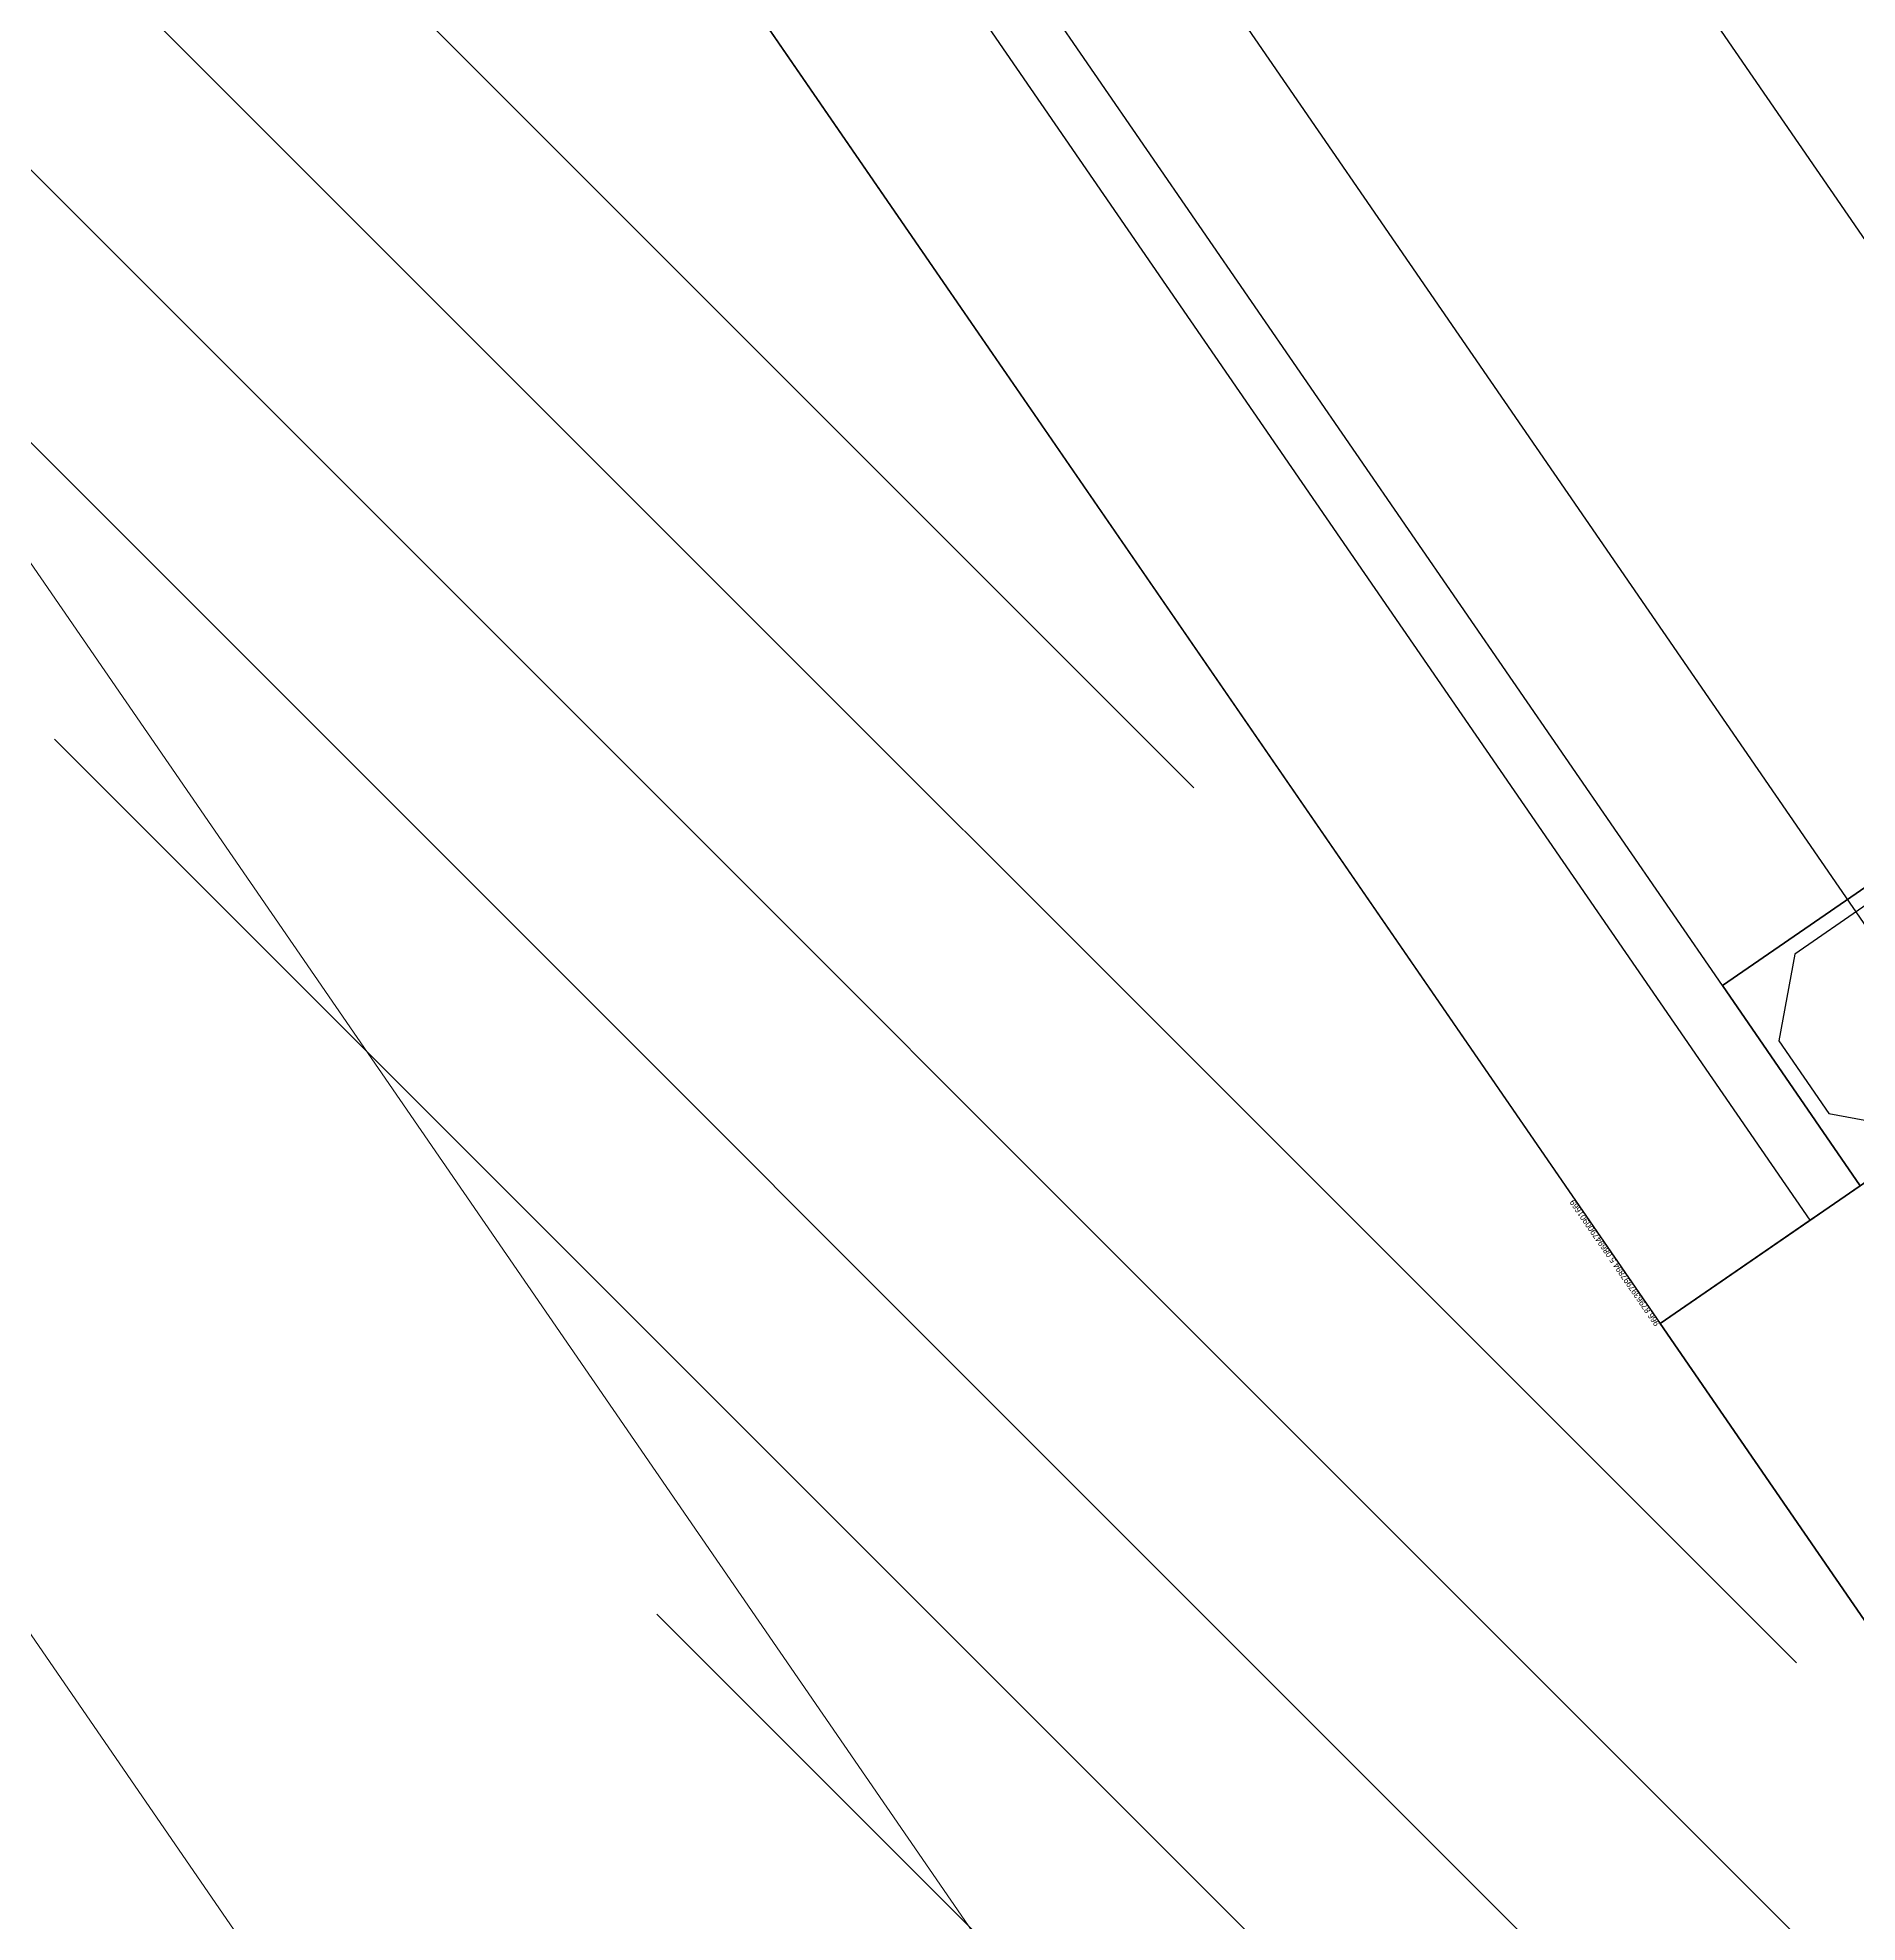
# Model space of a CAD drawing. Header units: millimetres. Extents: x 8159 to 14952, y 6817 to 11888.
# Drawn here: x 8760.55 to 8790.51, y 8010.31 to 8041.34 of the extents above; entities that cross this region are included whole.
import ezdxf

# ---------------------------------------------------------------- set-up
doc = ezdxf.new("R2010")
doc.units = ezdxf.units.MM
doc.header["$LTSCALE"] = 5
for name, color, linetype in [('200-EquipBorder-2d', 9, 'Continuous'), ('200-EquipInternal-2d', 252, 'Continuous'), ('200-EquipSteel-3d', 9, 'Continuous')]:
    doc.layers.add(name, color=color, linetype=linetype)
doc.layers.add('200-InsPoint-3D', color=3, linetype='Continuous', plot=False)
for name, color, linetype, lineweight in [('3-YANGIN-DOLABI', 7, 'Continuous', 0), ('A-DUVAR', 5, 'Continuous', 18), ('anted', 10, 'Continuous', 0), ('FIBROBETON', 1, 'Continuous', 18), ('SİYAH', 253, 'Continuous', 5), ('YAZI', 250, 'Continuous', 30)]:
    doc.layers.add(name, color=color, linetype=linetype, lineweight=lineweight)

# ---------------------------------------------------------------- blocks, each defined once
blk = doc.blocks.new('A$C23C11219')
at = {"layer": 'FIBROBETON'}
blk.add_lwpolyline([(4170.990747755426, 707.80850754319), (4330.647340640495, -537.5282950992986, 0.0791181024765921), (6057.442217657468, 175.6914482803604), (5734.14981339181, 708.9886360769177, 0.2883040703584448), (5090.272659662144, 1000.52753596257, -0.0322071867154459)], format="xyb", close=True, dxfattribs=at)
blk.add_lwpolyline([(6041.302802437809, 289.1206434467585), (5825.076238739701, 645.8039951915688)], dxfattribs=at)
blk = doc.blocks.new('TLP1810E')
at = {"layer": '200-EquipBorder-2d'}
blk.add_lwpolyline([(4.547473508864641e-13, -700), (1800, -700), (1800, 1.4210854715202e-14), (4.547473508864641e-13, 1.4210854715202e-14)], close=True, dxfattribs=at)
at = {"layer": '200-EquipSteel-3d', "elevation": 900}
blk.add_lwpolyline([(29.99999999999818, -700), (-1.818989403545856e-12, -699.9999999999989), (-1.818989403545856e-12, 1.4210854715202e-14), (1799.999999999997, 1.4210854715202e-14), (1799.999999999997, -700), (1769.999999999998, -700), (1769.999999999998, -29.99999999999999), (29.99999999999818, -29.99999999999999), (29.99999999999818, -700)], dxfattribs=at)
at = {"layer": '200-EquipSteel-3d', "elevation": 860}
blk.add_lwpolyline([(1799.999999999997, -700), (1799.999999999997, 1.4210854715202e-14), (-1.818989403545856e-12, 1.4210854715202e-14), (-1.818989403545856e-12, -700)], close=True, dxfattribs=at)
at = {"layer": '200-EquipSteel-3d', "invisible_edges": 15}
for points in [[(29.99999999999773, -30, 1000), (-2.273736754432321e-12, 0, 1000), (1799.999999999998, 0, 1000), (1769.999999999998, -30, 1000)], [(59.99999999999773, -60, 900), (-2.273736754432321e-12, 0, 900), (1799.999999999998, 0, 900), (1739.999999999998, -60, 900)], [(1739.999999999998, -60, 900), (1799.999999999998, 0, 900), (1799.999999999998, -699.9999999999998, 900), (1739.999999999998, -639.9999999999998, 900)], [(1799.999999999998, 0, 1000), (1769.999999999998, -30, 1000), (1769.999999999998, -699.9999999999998, 1000), (1799.999999999998, -699.9999999999998, 1000)]]:
    blk.add_3dface(points, dxfattribs=at)
at = {"layer": '200-InsPoint-3D'}
blk.add_point((1800, 0), dxfattribs=at)
blk.add_attdef('DISTANG', (0, 0), '', height=1, dxfattribs=at)
blk = doc.blocks.new('LG716P')
at = {"layer": '200-EquipBorder-2d'}
for points in [[(0, -700), (700, -700), (700, 0), (0, 0)], [(99.99999999999773, -628.9999999999998), (74.99999999999886, -622.3012701892219), (56.69872981077674, -604.0000000000009), (49.99999999999886, -579.0000000000009), (49.99999999999886, -178.9999999999975), (56.69872981077674, -153.9999999999975), (74.99999999999886, -135.6987298107765), (99.99999999999773, -128.9999999999986), (599.9999999999978, -128.9999999999986), (624.9999999999967, -135.6987298107765), (643.3012701892187, -153.9999999999975), (649.9999999999966, -178.9999999999975), (649.9999999999966, -579.0000000000009), (643.3012701892187, -604.0000000000009), (624.9999999999967, -622.3012701892219), (599.9999999999978, -628.9999999999998)]]:
    blk.add_lwpolyline(points, close=True, dxfattribs=at)
at = {"layer": '200-EquipInternal-2d'}
blk.add_line((0, -30), (700, -30), dxfattribs=at)
blk.add_lwpolyline([(19.99999999999787, -65.00000000000114), (19.99999999999773, -680), (679.9999999999977, -680), (679.9999999999977, -65.00000000000114)], close=True, dxfattribs=at)
at = {"layer": '200-EquipSteel-3d'}
blk.add_line((39.99999999999773, -40, 570), (659.9999999999977, -40, 570), dxfattribs=at)
at = {"layer": '200-EquipSteel-3d', "extrusion": (1, 0, 0)}
blk.add_lwpolyline([(-45, 900), (-34.39339828220227, 904.3933982822016), (-30, 914.9999999999999), (-30, 1000), (0, 1000), (0, 850)], dxfattribs=at)
at = {"layer": '200-EquipSteel-3d'}
blk.add_lwpolyline([(12.75126265846893, -42.5), (2.499999999997726, -52.75126265847121), (2.499999999997726, -67.2487373415288), (12.75126265846893, -77.5), (27.24873734152709, -77.5), (37.49999999999773, -67.2487373415288), (37.49999999999773, -52.75126265847121), (27.24873734152709, -42.5)], close=True, dxfattribs=at)
for points, elevation in [([(19.99999999999787, -65.00000000000114), (19.99999999999773, -680), (679.9999999999977, -680), (679.9999999999977, -65.00000000000114)], 879.9999999999998), ([(99.99999999999773, -628.9999999999998), (74.99999999999886, -622.3012701892219), (56.69872981077674, -604.0000000000009), (49.99999999999886, -579.0000000000009), (49.99999999999886, -178.9999999999975), (56.69872981077674, -153.9999999999975), (74.99999999999886, -135.6987298107765), (99.99999999999773, -128.9999999999986), (599.9999999999978, -128.9999999999986), (624.9999999999967, -135.6987298107765), (643.3012701892187, -153.9999999999975), (649.9999999999966, -178.9999999999975), (649.9999999999966, -579.0000000000009), (643.3012701892187, -604.0000000000009), (624.9999999999967, -622.3012701892219), (599.9999999999978, -628.9999999999998)], 599.9999999999998)]:
    blk.add_lwpolyline(points, close=True, dxfattribs=dict(at, elevation=elevation))
blk.add_polyline3d([(-2.273736754432321e-12, -45, 900), (0, -700, 900), (-2.273736754432321e-12, -700, 850), (-2.273736754432321e-12, 0, 850)], dxfattribs=at)
at = {"layer": '200-EquipSteel-3d', "invisible_edges": 15}
for points in [[(-2.273736754432321e-12, 0, 850), (-2.273736754432321e-12, -700, 850), (0, -700, 900), (-2.273736754432321e-12, 0, 900)], [(-2.273736754432321e-12, 0, 900), (-2.273736754432321e-12, 0, 1000), (-2.273736754432321e-12, -30, 1000), (-2.273736754432321e-12, -30, 900)], [(-2.273736754432321e-12, -30, 900), (-2.273736754432321e-12, -30, 914.9999999999999), (-2.273736754432321e-12, -34.39339828220227, 904.3933982822016), (-2.273736754432321e-12, -45, 900)], [(19.99999999999773, -65.00000000000114, 899.9999999999998), (-2.273736754432321e-12, -45, 900), (699.9999999999977, -45, 900), (679.9999999999977, -65.00000000000114, 899.9999999999998)], [(49.99999999999773, -128.9999999999998, 879.9999999999998), (19.99999999999773, -65.00000000000114, 879.9999999999998), (679.9999999999977, -65.00000000000114, 879.9999999999998), (649.9999999999977, -128.9999999999986, 879.9999999999998)], [(49.99999999999773, -128.9999999999986, 599.9999999999998), (49.99999999999773, -628.9999999999998, 599.9999999999998), (649.9999999999977, -628.9999999999998, 599.9999999999998), (649.9999999999977, -128.9999999999986, 599.9999999999998)]]:
    blk.add_3dface(points, dxfattribs=at)
at = {"layer": '200-InsPoint-3D'}
blk.add_point((0, 0), dxfattribs=at)
blk.add_attdef('DISTANG', (0, 0), '', height=1, dxfattribs=at)
at = {"layer": '200-EquipSteel-3d'}
mesh = blk.add_polymesh((6, 3), dxfattribs=at)
for k, corner in enumerate([(39.99999999999773, -80, 849.9999999999998), (39.99999999999773, -80, 49.99999999999972), (39.99999999999773, -80, 49.99999999999972), (-2.273736754432321e-12, -80, 849.9999999999998), (-2.273736754432321e-12, -80, 49.99999999999972), (-2.273736754432321e-12, -80, 49.99999999999972), (-2.273736754432321e-12, -40, 849.9999999999998), (-2.273736754432321e-12, -40, 49.99999999999972), (-2.273736754432321e-12, -80, 49.99999999999972), (39.99999999999773, -40, 849.9999999999998), (39.99999999999773, -40, 49.99999999999972), (39.99999999999773, -80, 49.99999999999972), (39.99999999999773, -40, 849.9999999999998), (39.99999999999773, -40, 849.9999999999998), (39.99999999999773, -80, 849.9999999999998), (-2.273736754432321e-12, -40, 849.9999999999998), (-2.273736754432321e-12, -40, 849.9999999999998), (-2.273736754432321e-12, -80, 849.9999999999998)]):
    mesh.set_mesh_vertex(divmod(k, 3), corner)

msp = doc.modelspace()

# ---------------------------------------------------------------- hatches: boundary and pattern name
at = {"layer": 'SİYAH', "extrusion": (-1e-16, 0.0106729769486166, 0.9999430421594294)}
h = msp.add_hatch(dxfattribs=at)
h.set_pattern_fill('ANSI31', color=256, scale=0.9999999999999988, angle=-89.9999999999992, style=0)
h.set_pattern_definition([(315.0000000000007, (93577.5510261486, 99433.08740800693), (2.245064030267255, 2.245064030267324), [])])
h.paths.add_polyline_path([(8660.343497131404, 8202.66799134994), (8955.199473797815, 7774.349681675348), (8942.844060751702, 7765.844167672011), (8647.988084085291, 8194.162477346617)])

# ---------------------------------------------------------------- linework, layer by layer
at = {"layer": 'A-DUVAR', "extrusion": (0, 0.0106729769486166, 0.9999430421594294)}
for p, q in [((8660.343497131491, 8204.526650420288, 130.361655980135), (8955.199473797582, 7776.232736832157, 134.9330874259504)), ((8647.988084085408, 8196.021620872663, 130.4524351350257), (8942.868117508804, 7767.692763571293, 135.0242395555391))]:
    msp.add_line(p, q, dxfattribs=at)
at = {"layer": 'anted', "ltscale": 3, "extrusion": (0, 0.0106729769486166, 0.9999430421594294), "elevation": 217.9209546759566}
msp.add_lwpolyline([(11856.75959861381, 9414.67589716946), (11856.75959861369, 7096.247820244042), (8385.900081329082, 7096.247820244027), (8385.900081329082, 9414.67589716943)], close=True, dxfattribs=at)
msp.add_lwpolyline([(11856.75959861381, 9414.67589716946), (11856.75959861369, 7096.247820244042), (8385.900081329082, 7096.247820244027), (8385.900081329082, 9414.67589716943)], close=True, dxfattribs=at)
msp.add_lwpolyline([(11856.75959861381, 9414.67589716946), (11856.75959861369, 7096.247820244042), (8385.900081329082, 7096.247820244027), (8385.900081329082, 9414.67589716943)], close=True, dxfattribs=at)
msp.add_lwpolyline([(11856.75959861381, 9414.67589716946), (11856.75959861369, 7096.247820244042), (8385.900081329082, 7096.247820244027), (8385.900081329082, 9414.67589716943)], close=True, dxfattribs=at)
at = {"layer": 'YAZI', "linetype": 'Continuous', "ltscale": 10, "extrusion": (0, 0.0106729769486166, 0.9999430421594294)}
for points, elevation in [([(8159.109881424205, 9661.148357992535), (12372.46505696071, 9661.148357992637), (12372.46505696071, 6815.050661972349), (8159.109881424292, 6815.050661972349)], 240.5073596205836), ([(8159.109881424205, 9661.148357992535), (12372.46505696071, 9661.148357992637), (12372.46505696071, 6815.050661972349), (8159.109881424292, 6815.050661972349)], 240.5073596205836), ([(8159.109881424205, 9661.148357992535), (12372.46505696071, 9661.148357992637), (12372.46505696071, 6815.050661972349), (8159.109881424292, 6815.050661972349)], 240.5073596205836), ([(8159.109881424205, 9661.148357992535), (12372.46505696071, 9661.148357992637), (12372.46505696071, 6815.050661972349), (8159.109881424292, 6815.050661972349)], 240.5073596205836), ([(8199.969989806215, 9620.288249607886), (12331.6049485812, 9620.288249607944), (12331.6049485812, 6855.910770350232), (8199.969989806215, 6855.910770350145)], 240.5073596205904), ([(8254.372904811293, 9565.88533460425), (12277.20203357371, 9565.88533460425), (12277.20203357359, 6910.313685353765), (8254.37290481141, 6910.313685353765)], 240.5073596205908)]:
    msp.add_lwpolyline(points, close=True, dxfattribs=dict(at, elevation=elevation))

# ---------------------------------------------------------------- block references
at = {"xscale": 0.1000000000018027, "yscale": 0.1000000000001648, "zscale": 0.09999999999999432, "rotation": 124.5451983055603}
msp.add_blockref('LG716P', (8787.262027397597, 8020.17076708568, 136.89794760768), dxfattribs=at).add_auto_attribs({'DISTANG': '966.8796397997894^I5.086947900901669'})
at = {"xscale": 0.1000000000004941, "yscale": 0.1000000000007333, "zscale": 0.09999999999999432, "rotation": 124.5451983055625}
msp.add_blockref('TLP1810E', (8889.332139831282, 7871.90852594487, 136.89794760768), dxfattribs=at)
at = {"layer": '3-YANGIN-DOLABI', "extrusion": (0, 0.0106729769486166, 0.9999430421594294), "rotation": 183.318814803488}
msp.add_blockref('A$C23C11219', (14647.13212257051, 8757.753626397733, 217.9209546759612), dxfattribs=at)

doc.saveas('drawing.dxf')
